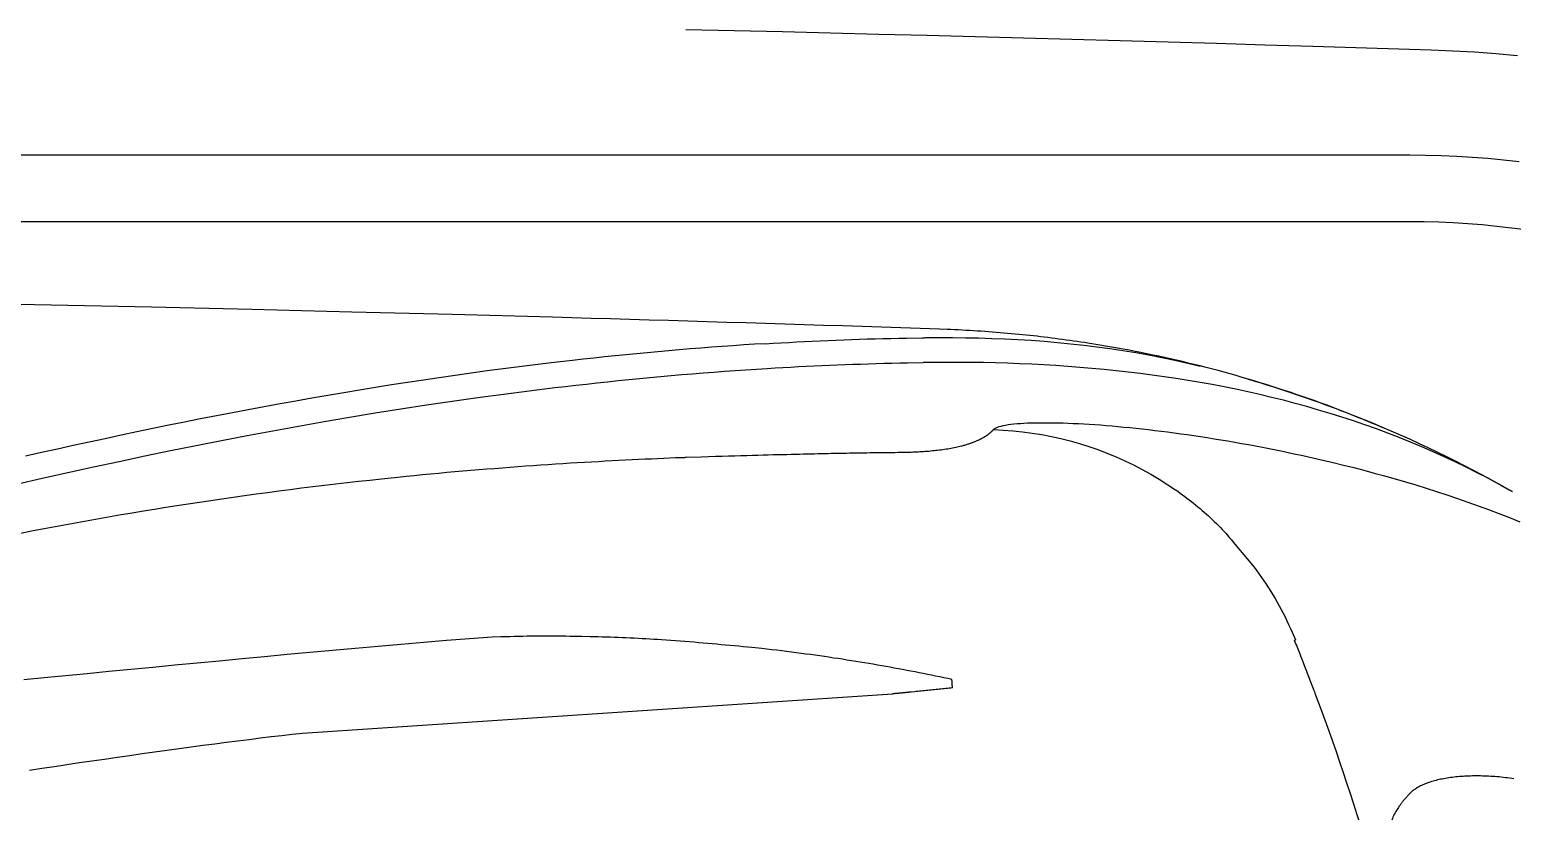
# Model space of a CAD drawing. Extents: x 528 to 612, y 649 to 778.
# Drawn here: x 584.67 to 601.43, y 726.12 to 734.95 of the extents above; entities that cross this region are included whole.
import ezdxf

# ---------------------------------------------------------------- set-up
doc = ezdxf.new("R2010")
doc.units = 0
doc.header["$MEASUREMENT"] = 0
doc.layers.add('1', color=4, linetype='Continuous')

# ---------------------------------------------------------------- blocks, each defined once
blk = doc.blocks.new('2010JETSETTER')
at = {"layer": '1', "color": 3, "linetype": 'Continuous'}
for p, q in [((72.055, 63.184), (12.058, 63.184)), ((71.111, 60.36), (71.115, 60.359)), ((70.758, 57.703), (70.753, 57.702)), ((70.763, 57.704), (70.758, 57.703))]:
    blk.add_line(p, q, dxfattribs=at)
at = {"layer": '1', "color": 4, "linetype": 'Continuous'}
blk.add_lwpolyline([(12, 65.108), (72.112, 65.108, -0.414214), (84.112, 53.108), (84.112, 12, -0.414214), (72.112, 0), (12, 0, -0.414214), (0, 12), (0, 53.108, -0.414214)], format="xyb", close=True, dxfattribs=at)
at = {"layer": '1', "color": 3, "linetype": 'Continuous'}
for points in [[(63.875, 64.606), (64.42, 64.593), (64.965, 64.58), (65.511, 64.566), (66.056, 64.553), (66.601, 64.539), (67.146, 64.524), (67.691, 64.509), (68.236, 64.495), (68.781, 64.479), (69.326, 64.464), (69.872, 64.448), (70.417, 64.431), (70.962, 64.415), (72.052, 64.381)], [(72.052, 64.381), (72.297, 64.373), (72.541, 64.364), (72.786, 64.351), (73.03, 64.333), (73.274, 64.309)], [(73.291, 63.109), (73.115, 63.129), (72.939, 63.146), (72.762, 63.159), (72.586, 63.17), (72.409, 63.178), (72.055, 63.184)], [(30.056, 62.434), (32.056, 62.434), (34.056, 62.434), (36.056, 62.434), (38.056, 62.434), (40.056, 62.434), (42.056, 62.434), (44.056, 62.434), (46.056, 62.434), (48.056, 62.434), (50.056, 62.434), (52.056, 62.434), (54.056, 62.434), (56.056, 62.434), (58.056, 62.434), (60.056, 62.434), (62.056, 62.434), (64.056, 62.434), (66.056, 62.434), (68.056, 62.434), (72.056, 62.434)], [(72.056, 62.434), (72.22, 62.433), (72.384, 62.429), (72.548, 62.422), (72.711, 62.412), (72.875, 62.399), (73.039, 62.383), (73.204, 62.364), (73.368, 62.342)], [(62.367, 61.352), (61.234, 61.382), (60.101, 61.411), (58.968, 61.438), (57.835, 61.464), (56.702, 61.487), (55.569, 61.509), (54.436, 61.53), (53.302, 61.548), (52.169, 61.565), (51.036, 61.579), (49.902, 61.592), (48.769, 61.604), (47.636, 61.613), (46.502, 61.621), (45.369, 61.627), (44.235, 61.631), (43.102, 61.634), (41.968, 61.635), (39.701, 61.631)], [(66.742, 61.216), (66.523, 61.224), (66.305, 61.231), (66.086, 61.238), (65.867, 61.246), (65.648, 61.253), (65.43, 61.26), (65.211, 61.267), (64.992, 61.274), (64.773, 61.281), (64.555, 61.287), (64.336, 61.294), (64.117, 61.301), (63.898, 61.307), (63.679, 61.314), (63.461, 61.32), (63.242, 61.327), (63.023, 61.333), (62.804, 61.339), (62.367, 61.352)], [(67.597, 61.161), (67.554, 61.165), (67.511, 61.169), (67.468, 61.173), (67.425, 61.177), (67.382, 61.18), (67.339, 61.183), (67.296, 61.187), (67.253, 61.19), (67.21, 61.193), (67.168, 61.196), (67.125, 61.198), (67.082, 61.201), (67.04, 61.203), (66.997, 61.205), (66.954, 61.208), (66.912, 61.21), (66.869, 61.212), (66.827, 61.213), (66.742, 61.216)], [(64.773, 61.053), (64.651, 61.046), (64.529, 61.038), (64.407, 61.029), (64.286, 61.021), (64.164, 61.012), (64.043, 61.002), (63.922, 60.993), (63.8, 60.983), (63.679, 60.972), (63.558, 60.962), (63.437, 60.951), (63.316, 60.939), (63.195, 60.928), (63.075, 60.916), (62.954, 60.903), (62.834, 60.891), (62.713, 60.877), (62.593, 60.864), (62.352, 60.836)], [(64.773, 61.053), (64.861, 61.058), (64.949, 61.064), (65.038, 61.068), (65.126, 61.073), (65.215, 61.078), (65.303, 61.082), (65.392, 61.086), (65.481, 61.09), (65.569, 61.094), (65.658, 61.097), (65.747, 61.1), (65.836, 61.103), (65.924, 61.106), (66.013, 61.109), (66.102, 61.111), (66.191, 61.113), (66.28, 61.115), (66.369, 61.117), (66.547, 61.12)], [(66.547, 61.12), (66.557, 61.12), (66.566, 61.12), (66.576, 61.12), (66.585, 61.121), (66.595, 61.121), (66.605, 61.121), (66.614, 61.121), (66.624, 61.121), (66.633, 61.121), (66.643, 61.121), (66.653, 61.121), (66.662, 61.121), (66.672, 61.121), (66.681, 61.121), (66.691, 61.121), (66.7, 61.122), (66.71, 61.122), (66.72, 61.122), (66.739, 61.122)], [(66.739, 61.122), (66.887, 61.122), (67.035, 61.12), (67.183, 61.118), (67.331, 61.113), (67.48, 61.107), (67.628, 61.1), (67.777, 61.091), (67.925, 61.08), (68.074, 61.067), (68.222, 61.053), (68.371, 61.037), (68.519, 61.018), (68.666, 60.998), (68.814, 60.976), (68.961, 60.952), (69.108, 60.926), (69.255, 60.898), (69.401, 60.867), (69.691, 60.8)], [(68.419, 61.058), (68.378, 61.065), (68.337, 61.071), (68.296, 61.077), (68.254, 61.083), (68.213, 61.089), (68.172, 61.094), (68.131, 61.1), (68.089, 61.105), (68.048, 61.111), (68.007, 61.116), (67.966, 61.121), (67.925, 61.126), (67.884, 61.131), (67.843, 61.136), (67.802, 61.14), (67.761, 61.145), (67.72, 61.149), (67.679, 61.153), (67.597, 61.161)], [(69.753, 60.784), (69.686, 60.801), (69.619, 60.817), (69.552, 60.834), (69.486, 60.85), (69.419, 60.865), (69.352, 60.881), (69.285, 60.895), (69.218, 60.91), (69.152, 60.924), (69.085, 60.938), (69.018, 60.952), (68.951, 60.965), (68.885, 60.978), (68.818, 60.99), (68.752, 61.002), (68.685, 61.014), (68.619, 61.026), (68.552, 61.037), (68.419, 61.058)], [(62.352, 60.836), (62.171, 60.814), (61.991, 60.792), (61.81, 60.769), (61.629, 60.745), (61.449, 60.72), (61.269, 60.694), (61.088, 60.668), (60.908, 60.642), (60.728, 60.614), (60.548, 60.586), (60.368, 60.558), (60.188, 60.528), (60.008, 60.498), (59.828, 60.468), (59.648, 60.437), (59.468, 60.405), (59.289, 60.373), (59.109, 60.34), (58.929, 60.306), (58.749, 60.272), (58.57, 60.237), (58.39, 60.202), (58.21, 60.166), (58.031, 60.13), (57.851, 60.093), (57.671, 60.056), (57.491, 60.018), (57.312, 59.979), (57.132, 59.94), (56.952, 59.901), (56.772, 59.861), (56.592, 59.821), (56.412, 59.78)], [(64.795, 60.774), (64.883, 60.779), (64.971, 60.784), (65.059, 60.789), (65.146, 60.794), (65.234, 60.798), (65.322, 60.802), (65.41, 60.806), (65.498, 60.81), (65.586, 60.814), (65.674, 60.817), (65.762, 60.82), (65.85, 60.823), (65.938, 60.826), (66.026, 60.829), (66.115, 60.831), (66.203, 60.833), (66.291, 60.835), (66.379, 60.837), (66.556, 60.84)], [(73.181, 59.398), (73.061, 59.466), (72.94, 59.531), (72.817, 59.594), (72.694, 59.656), (72.57, 59.716), (72.445, 59.775), (72.319, 59.831), (72.192, 59.886), (72.065, 59.94), (71.937, 59.991), (71.808, 60.041), (71.679, 60.089), (71.549, 60.135), (71.419, 60.18), (71.288, 60.223), (71.157, 60.264), (71.025, 60.303), (70.893, 60.341), (70.76, 60.378), (70.627, 60.413), (70.493, 60.446), (70.36, 60.478), (70.225, 60.508), (70.091, 60.537), (69.957, 60.564), (69.822, 60.59), (69.687, 60.614), (69.551, 60.637), (69.416, 60.659), (69.28, 60.679), (69.145, 60.698), (69.009, 60.715), (68.873, 60.732), (68.737, 60.747), (68.601, 60.761), (68.464, 60.774), (68.328, 60.785), (68.192, 60.796), (68.055, 60.805), (67.919, 60.813), (67.783, 60.82), (67.646, 60.826), (67.51, 60.831), (67.374, 60.835), (67.237, 60.839), (67.101, 60.841), (66.965, 60.842), (66.828, 60.842), (66.556, 60.84)], [(62.393, 60.556), (62.512, 60.57), (62.631, 60.584), (62.75, 60.597), (62.87, 60.61), (62.989, 60.623), (63.109, 60.635), (63.229, 60.648), (63.349, 60.659), (63.469, 60.671), (63.589, 60.682), (63.709, 60.693), (63.829, 60.703), (63.95, 60.713), (64.07, 60.723), (64.191, 60.732), (64.312, 60.741), (64.432, 60.75), (64.553, 60.758), (64.795, 60.774)], [(69.691, 60.8), (69.691, 60.8), (69.691, 60.8), (69.691, 60.8), (69.691, 60.8), (69.691, 60.8), (69.691, 60.8), (69.691, 60.8), (69.691, 60.8), (69.691, 60.8), (69.691, 60.8), (69.691, 60.8), (69.691, 60.8), (69.691, 60.8), (69.691, 60.8), (69.691, 60.8), (69.691, 60.8), (69.691, 60.8), (69.691, 60.8), (69.691, 60.8)], [(71.111, 60.36), (71.044, 60.385), (70.976, 60.409), (70.908, 60.433), (70.841, 60.457), (70.773, 60.48), (70.705, 60.503), (70.637, 60.525), (70.569, 60.547), (70.501, 60.569), (70.433, 60.59), (70.365, 60.611), (70.297, 60.632), (70.229, 60.652), (70.161, 60.672), (70.093, 60.692), (70.025, 60.711), (69.957, 60.73), (69.889, 60.748), (69.753, 60.784)], [(56.311, 59.466), (56.601, 59.532), (56.891, 59.597), (57.181, 59.661), (57.471, 59.723), (57.76, 59.785), (58.05, 59.844), (58.339, 59.903), (58.628, 59.96), (58.918, 60.015), (59.207, 60.069), (59.496, 60.122), (59.785, 60.173), (60.075, 60.222), (60.364, 60.27), (60.654, 60.316), (60.943, 60.36), (61.233, 60.403), (61.522, 60.444), (61.812, 60.483), (62.393, 60.556)], [(70.227, 60.653), (70.272, 60.64), (70.317, 60.626), (70.361, 60.613), (70.406, 60.599), (70.451, 60.585), (70.495, 60.571), (70.54, 60.557), (70.584, 60.542), (70.629, 60.528), (70.673, 60.513), (70.718, 60.498), (70.762, 60.484), (70.806, 60.468), (70.85, 60.453), (70.895, 60.438), (70.939, 60.422), (70.983, 60.407), (71.027, 60.391), (71.115, 60.359)], [(73.181, 59.398), (73.081, 59.455), (72.979, 59.511), (72.878, 59.566), (72.776, 59.62), (72.674, 59.673), (72.571, 59.725), (72.469, 59.776), (72.366, 59.827), (72.262, 59.876), (72.159, 59.925), (72.055, 59.973), (71.951, 60.019), (71.847, 60.065), (71.742, 60.11), (71.637, 60.154), (71.532, 60.197), (71.427, 60.239), (71.322, 60.28), (71.111, 60.36)], [(71.115, 60.359), (71.147, 60.347), (71.179, 60.335), (71.211, 60.323), (71.242, 60.311), (71.274, 60.299), (71.306, 60.287), (71.338, 60.274), (71.369, 60.262), (71.401, 60.249), (71.433, 60.237), (71.464, 60.224), (71.496, 60.212), (71.528, 60.199), (71.559, 60.186), (71.591, 60.173), (71.622, 60.16), (71.654, 60.147), (71.685, 60.134), (71.748, 60.107)], [(67.35, 60.081), (67.358, 60.089), (67.368, 60.096), (67.382, 60.103), (67.398, 60.11), (67.416, 60.116), (67.437, 60.122), (67.461, 60.128), (67.487, 60.133), (67.516, 60.138), (67.547, 60.142), (67.581, 60.146), (67.617, 60.149), (67.655, 60.152), (67.695, 60.155), (67.737, 60.157), (67.781, 60.158), (67.827, 60.16), (67.875, 60.16), (67.924, 60.16), (67.975, 60.16), (68.028, 60.16), (68.082, 60.158), (68.137, 60.157), (68.194, 60.155), (68.252, 60.152), (68.312, 60.15), (68.372, 60.146), (68.434, 60.142), (68.496, 60.138), (68.56, 60.134), (68.625, 60.129), (68.691, 60.123), (68.757, 60.117), (68.825, 60.111), (68.893, 60.104), (68.962, 60.097), (69.032, 60.09), (69.103, 60.082), (69.174, 60.073), (69.246, 60.064), (69.319, 60.055), (69.393, 60.046), (69.467, 60.035), (69.541, 60.025), (69.616, 60.014), (69.692, 60.003), (69.768, 59.991), (69.845, 59.979), (69.922, 59.966), (69.999, 59.953), (70.077, 59.94), (70.156, 59.926), (70.234, 59.912), (70.393, 59.882)], [(67.35, 60.081), (67.46, 60.076), (67.57, 60.068), (67.68, 60.057), (67.789, 60.042), (67.897, 60.025), (68.005, 60.004), (68.112, 59.98), (68.218, 59.954), (68.324, 59.924), (68.428, 59.891), (68.532, 59.855), (68.634, 59.816), (68.736, 59.774), (68.836, 59.73), (68.935, 59.682), (69.032, 59.632), (69.129, 59.578), (69.223, 59.522), (69.408, 59.401)], [(70.393, 59.882), (70.505, 59.86), (70.618, 59.837), (70.732, 59.813), (70.846, 59.789), (70.96, 59.763), (71.075, 59.737), (71.19, 59.709), (71.306, 59.681), (71.422, 59.652), (71.538, 59.622), (71.655, 59.59), (71.772, 59.558), (71.889, 59.525), (72.006, 59.491), (72.124, 59.456), (72.241, 59.42), (72.359, 59.382), (72.476, 59.344), (72.594, 59.304), (72.711, 59.263), (72.829, 59.221), (72.947, 59.178), (73.064, 59.133), (73.182, 59.087), (73.299, 59.04)], [(63.878, 59.765), (63.872, 59.765), (63.866, 59.765), (63.86, 59.764), (63.855, 59.764), (63.849, 59.764), (63.843, 59.764), (63.837, 59.764), (63.831, 59.763), (63.825, 59.763), (63.819, 59.763), (63.812, 59.763), (63.806, 59.762), (63.8, 59.762), (63.794, 59.762), (63.788, 59.762), (63.782, 59.761), (63.776, 59.761), (63.77, 59.761), (63.758, 59.761)], [(69.411, 59.4), (69.437, 59.382), (69.462, 59.363), (69.488, 59.345), (69.513, 59.326), (69.538, 59.307), (69.563, 59.288), (69.588, 59.268), (69.613, 59.249), (69.637, 59.229), (69.662, 59.209), (69.686, 59.189), (69.71, 59.168), (69.733, 59.148), (69.757, 59.127), (69.78, 59.106), (69.803, 59.084), (69.826, 59.063), (69.848, 59.041), (69.871, 59.019), (69.893, 58.997), (69.915, 58.974), (69.936, 58.952), (69.957, 58.929), (69.979, 58.906), (69.999, 58.882), (70.02, 58.859), (70.04, 58.835), (70.06, 58.811), (70.297, 58.525)], [(73.215, 59.379), (73.214, 59.38), (73.212, 59.381), (73.21, 59.382), (73.209, 59.383), (73.207, 59.384), (73.205, 59.385), (73.204, 59.386), (73.202, 59.387), (73.2, 59.388), (73.198, 59.389), (73.197, 59.39), (73.195, 59.391), (73.193, 59.392), (73.192, 59.393), (73.19, 59.394), (73.188, 59.395), (73.187, 59.396), (73.185, 59.397), (73.181, 59.398)], [(70.297, 58.525), (70.326, 58.487), (70.354, 58.449), (70.381, 58.411), (70.408, 58.372), (70.434, 58.333), (70.46, 58.293), (70.485, 58.253), (70.51, 58.213), (70.534, 58.172), (70.557, 58.131), (70.58, 58.09), (70.603, 58.048), (70.625, 58.006), (70.646, 57.964), (70.667, 57.921), (70.687, 57.878), (70.707, 57.835), (70.726, 57.791), (70.763, 57.704)], [(61.686, 57.736), (61.428, 57.716), (61.17, 57.696), (60.912, 57.675), (60.654, 57.653), (60.397, 57.631), (60.139, 57.608), (59.882, 57.585), (59.625, 57.562), (59.369, 57.538), (59.114, 57.514), (58.859, 57.49), (58.605, 57.466), (58.353, 57.442), (58.101, 57.418), (57.851, 57.394), (57.603, 57.37), (57.355, 57.346), (57.11, 57.322), (56.624, 57.276)], [(62.66, 57.743), (62.612, 57.744), (62.565, 57.744), (62.517, 57.745), (62.469, 57.745), (62.421, 57.746), (62.373, 57.746), (62.324, 57.746), (62.276, 57.746), (62.227, 57.746), (62.179, 57.746), (62.13, 57.745), (62.081, 57.745), (62.032, 57.744), (61.983, 57.743), (61.934, 57.742), (61.884, 57.741), (61.835, 57.74), (61.785, 57.739), (61.686, 57.736)], [(62.699, 57.742), (62.698, 57.742), (62.698, 57.742), (62.697, 57.742), (62.696, 57.742), (62.695, 57.742), (62.695, 57.742), (62.694, 57.742), (62.693, 57.742), (62.693, 57.742), (62.692, 57.742), (62.691, 57.743), (62.69, 57.743), (62.69, 57.743), (62.689, 57.743), (62.688, 57.743), (62.688, 57.743), (62.687, 57.743), (62.686, 57.743), (62.686, 57.743), (62.685, 57.743), (62.684, 57.743), (62.683, 57.743), (62.683, 57.743), (62.682, 57.743), (62.681, 57.743), (62.681, 57.743), (62.68, 57.743), (62.679, 57.743), (62.678, 57.743), (62.678, 57.743), (62.677, 57.743), (62.676, 57.743), (62.676, 57.743), (62.675, 57.743), (62.674, 57.743), (62.674, 57.743), (62.673, 57.743), (62.672, 57.743), (62.671, 57.743), (62.671, 57.743), (62.67, 57.743), (62.669, 57.743), (62.669, 57.743), (62.668, 57.743), (62.667, 57.743), (62.666, 57.743), (62.666, 57.743), (62.665, 57.743), (62.664, 57.743), (62.664, 57.743), (62.663, 57.743), (62.662, 57.743), (62.661, 57.743), (62.66, 57.743)], [(63.599, 57.706), (63.555, 57.709), (63.512, 57.711), (63.468, 57.714), (63.424, 57.716), (63.379, 57.718), (63.335, 57.721), (63.291, 57.723), (63.246, 57.725), (63.201, 57.727), (63.156, 57.729), (63.111, 57.731), (63.066, 57.732), (63.021, 57.734), (62.975, 57.735), (62.929, 57.737), (62.884, 57.738), (62.838, 57.739), (62.792, 57.74), (62.699, 57.742)], [(64.62, 57.619), (64.572, 57.623), (64.523, 57.627), (64.473, 57.632), (64.424, 57.636), (64.374, 57.641), (64.324, 57.645), (64.274, 57.65), (64.223, 57.655), (64.173, 57.659), (64.122, 57.664), (64.07, 57.669), (64.019, 57.673), (63.967, 57.678), (63.915, 57.682), (63.863, 57.687), (63.811, 57.691), (63.758, 57.695), (63.705, 57.699), (63.599, 57.706)], [(70.753, 57.702), (70.753, 57.702), (70.753, 57.702), (70.753, 57.702), (70.753, 57.702), (70.753, 57.701), (70.754, 57.701), (70.754, 57.701), (70.754, 57.701), (70.754, 57.7), (70.754, 57.7), (70.754, 57.7), (70.754, 57.7), (70.754, 57.7), (70.754, 57.699), (70.754, 57.699), (70.754, 57.699), (70.754, 57.699), (70.755, 57.699), (70.755, 57.698)], [(70.909, 57.307), (70.901, 57.326), (70.894, 57.346), (70.886, 57.366), (70.879, 57.385), (70.871, 57.405), (70.863, 57.424), (70.856, 57.444), (70.848, 57.463), (70.84, 57.483), (70.833, 57.503), (70.825, 57.522), (70.817, 57.542), (70.809, 57.561), (70.802, 57.581), (70.794, 57.6), (70.786, 57.62), (70.778, 57.64), (70.77, 57.659), (70.755, 57.698)], [(66.881, 57.257), (66.835, 57.267), (66.789, 57.277), (66.743, 57.286), (66.697, 57.296), (66.65, 57.305), (66.604, 57.315), (66.558, 57.324), (66.511, 57.333), (66.465, 57.342), (66.418, 57.351), (66.371, 57.36), (66.324, 57.369), (66.278, 57.378), (66.23, 57.386), (66.183, 57.395), (66.136, 57.403), (66.088, 57.412), (66.04, 57.42), (65.991, 57.429), (65.943, 57.437), (65.894, 57.445), (65.845, 57.453), (65.795, 57.461), (65.745, 57.469), (65.695, 57.477), (65.645, 57.485), (65.594, 57.493), (65.543, 57.5), (65.492, 57.508), (65.44, 57.516), (65.388, 57.523), (65.335, 57.531), (65.282, 57.538), (65.229, 57.545), (65.176, 57.552), (65.122, 57.559), (65.068, 57.567), (65.013, 57.573), (64.958, 57.58), (64.903, 57.587), (64.847, 57.594), (64.791, 57.6), (64.734, 57.607), (64.62, 57.619)], [(56.624, 57.276), (56.394, 57.254)], [(66.889, 57.162), (66.888, 57.166), (66.888, 57.171), (66.887, 57.176), (66.887, 57.181), (66.886, 57.185), (66.886, 57.19), (66.885, 57.195), (66.885, 57.199), (66.885, 57.204), (66.884, 57.209), (66.884, 57.213), (66.884, 57.218), (66.884, 57.223), (66.883, 57.228), (66.883, 57.232), (66.883, 57.237), (66.883, 57.242), (66.882, 57.247), (66.881, 57.257)], [(71.059, 56.909), (71.051, 56.929), (71.044, 56.949), (71.036, 56.969), (71.029, 56.989), (71.022, 57.008), (71.014, 57.028), (71.007, 57.048), (70.999, 57.068), (70.992, 57.088), (70.985, 57.108), (70.977, 57.128), (70.97, 57.148), (70.962, 57.168), (70.954, 57.188), (70.947, 57.207), (70.939, 57.227), (70.932, 57.247), (70.924, 57.267), (70.909, 57.307)], [(71.81, 54.528), (71.778, 54.649), (71.745, 54.77), (71.712, 54.89), (71.677, 55.01), (71.643, 55.13), (71.608, 55.25), (71.572, 55.37), (71.536, 55.489), (71.499, 55.609), (71.462, 55.728), (71.424, 55.847), (71.385, 55.965), (71.346, 56.084), (71.307, 56.202), (71.267, 56.321), (71.226, 56.439), (71.185, 56.556), (71.144, 56.674), (71.059, 56.909)], [(73.233, 56.133), (73.209, 56.137), (73.184, 56.14), (73.16, 56.144), (73.136, 56.147), (73.112, 56.15), (73.089, 56.152), (73.065, 56.155), (73.041, 56.157), (73.018, 56.159), (72.994, 56.16), (72.971, 56.162), (72.947, 56.163), (72.924, 56.164), (72.901, 56.165), (72.879, 56.166), (72.856, 56.167), (72.833, 56.167), (72.811, 56.167), (72.789, 56.167), (72.766, 56.167), (72.744, 56.166), (72.723, 56.165), (72.701, 56.164), (72.68, 56.163), (72.658, 56.162), (72.638, 56.161), (72.617, 56.159), (72.596, 56.157), (72.576, 56.155), (72.556, 56.153), (72.536, 56.151), (72.517, 56.148), (72.498, 56.145), (72.479, 56.142), (72.46, 56.139), (72.441, 56.136), (72.423, 56.132), (72.405, 56.129), (72.387, 56.125), (72.37, 56.121), (72.353, 56.116), (72.336, 56.112), (72.319, 56.107), (72.303, 56.103), (72.288, 56.098), (72.272, 56.093), (72.242, 56.082)], [(72.242, 56.082), (72.229, 56.076), (72.216, 56.071), (72.203, 56.065), (72.19, 56.059), (72.178, 56.054), (72.166, 56.048), (72.155, 56.041), (72.144, 56.035), (72.133, 56.029), (72.123, 56.022), (72.112, 56.015), (72.103, 56.008), (72.093, 56.001), (72.084, 55.994), (72.076, 55.987), (72.067, 55.98), (72.059, 55.972), (72.051, 55.965), (72.037, 55.949)], [(71.92, 55.8), (71.909, 55.783), (71.899, 55.766), (71.89, 55.749), (71.881, 55.733), (71.873, 55.716), (71.866, 55.7), (71.86, 55.684), (71.854, 55.668), (71.848, 55.652), (71.843, 55.637), (71.839, 55.621), (71.835, 55.606), (71.832, 55.591), (71.829, 55.576), (71.826, 55.561), (71.824, 55.546), (71.822, 55.531), (71.821, 55.516), (71.819, 55.488)], [(72.037, 55.949), (72.033, 55.945), (72.029, 55.94), (72.025, 55.936), (72.022, 55.932), (72.018, 55.927), (72.014, 55.923), (72.01, 55.918), (72.006, 55.913), (72.002, 55.909), (71.998, 55.904), (71.994, 55.899), (71.99, 55.894), (71.986, 55.889), (71.982, 55.885), (71.978, 55.88), (71.974, 55.875), (71.97, 55.869), (71.966, 55.864), (71.962, 55.859), (71.958, 55.854), (71.954, 55.849), (71.95, 55.844), (71.946, 55.838), (71.942, 55.833), (71.938, 55.828), (71.934, 55.822), (71.931, 55.817), (71.927, 55.811), (71.92, 55.8)]]:
    blk.add_lwpolyline(points, dxfattribs=at)
at = {"layer": '1', "color": 2, "linetype": 'Continuous'}
for points in [[(66.988, 59.895), (66.998, 59.898), (67.008, 59.901), (67.017, 59.904), (67.027, 59.907), (67.037, 59.91), (67.046, 59.913), (67.055, 59.916), (67.064, 59.919), (67.073, 59.922), (67.082, 59.925), (67.09, 59.928), (67.099, 59.931), (67.107, 59.934), (67.115, 59.937), (67.123, 59.94), (67.131, 59.943), (67.138, 59.946), (67.146, 59.949), (67.153, 59.952), (67.16, 59.955), (67.167, 59.958), (67.174, 59.961), (67.181, 59.964), (67.188, 59.967), (67.194, 59.97), (67.201, 59.974), (67.207, 59.977), (67.213, 59.98), (67.219, 59.983), (67.225, 59.986), (67.231, 59.989), (67.236, 59.992), (67.242, 59.995), (67.247, 59.998), (67.253, 60.002), (67.258, 60.005), (67.263, 60.008), (67.268, 60.011), (67.273, 60.014), (67.277, 60.017), (67.282, 60.02), (67.286, 60.024), (67.291, 60.027), (67.295, 60.03), (67.299, 60.033), (67.303, 60.036), (67.307, 60.04), (67.311, 60.043), (67.315, 60.046), (67.318, 60.049), (67.322, 60.052), (67.325, 60.055), (67.329, 60.059), (67.332, 60.062), (67.335, 60.065), (67.338, 60.068), (67.341, 60.071), (67.344, 60.075), (67.35, 60.081)], [(66.988, 59.895), (66.972, 59.89), (66.957, 59.886), (66.94, 59.882), (66.924, 59.879), (66.907, 59.875), (66.889, 59.871), (66.872, 59.868), (66.854, 59.865), (66.835, 59.862), (66.817, 59.859), (66.798, 59.856), (66.779, 59.853), (66.759, 59.851), (66.74, 59.848), (66.72, 59.846), (66.7, 59.844), (66.681, 59.842), (66.661, 59.84), (66.64, 59.838), (66.62, 59.836), (66.6, 59.834), (66.58, 59.833), (66.56, 59.831), (66.539, 59.83), (66.519, 59.829), (66.499, 59.828), (66.479, 59.827), (66.459, 59.826), (66.44, 59.825), (66.42, 59.824), (66.401, 59.823), (66.381, 59.823), (66.362, 59.822), (66.344, 59.822), (66.325, 59.821), (66.307, 59.821), (66.289, 59.821), (66.272, 59.821), (66.238, 59.82)], [(63.758, 59.761), (63.691, 59.758), (63.624, 59.755), (63.555, 59.752), (63.485, 59.749), (63.413, 59.746), (63.341, 59.743), (63.268, 59.739), (63.193, 59.735), (63.118, 59.732), (63.041, 59.728), (62.964, 59.724), (62.886, 59.719), (62.807, 59.715), (62.728, 59.71), (62.648, 59.706), (62.566, 59.701), (62.484, 59.695), (62.401, 59.69), (62.317, 59.684), (62.233, 59.679), (62.148, 59.673), (62.062, 59.667), (61.975, 59.66), (61.888, 59.654), (61.801, 59.647), (61.712, 59.64), (61.623, 59.633), (61.534, 59.626), (61.445, 59.618), (61.354, 59.611), (61.264, 59.603), (61.173, 59.595), (61.082, 59.586), (60.99, 59.578), (60.898, 59.569), (60.805, 59.56), (60.712, 59.551), (60.619, 59.541), (60.433, 59.522)], [(66.238, 59.82), (66.2, 59.82), (66.162, 59.82), (66.126, 59.82), (66.09, 59.819), (66.054, 59.819), (66.02, 59.819), (65.985, 59.818), (65.952, 59.818), (65.919, 59.817), (65.886, 59.817), (65.853, 59.816), (65.82, 59.816), (65.788, 59.815), (65.756, 59.814), (65.723, 59.814), (65.69, 59.813), (65.656, 59.812), (65.622, 59.812), (65.588, 59.811), (65.553, 59.81), (65.517, 59.81), (65.481, 59.809), (65.444, 59.808), (65.406, 59.807), (65.367, 59.806), (65.327, 59.805), (65.287, 59.804), (65.245, 59.803), (65.202, 59.803), (65.158, 59.802), (65.112, 59.801), (65.065, 59.799), (65.016, 59.798), (64.966, 59.797), (64.914, 59.796), (64.861, 59.795), (64.805, 59.793), (64.747, 59.792), (64.688, 59.79), (64.626, 59.789), (64.562, 59.787), (64.496, 59.785), (64.428, 59.783), (64.357, 59.781), (64.284, 59.779), (64.208, 59.777), (64.129, 59.774), (64.048, 59.771), (63.878, 59.765)], [(60.433, 59.522), (60.304, 59.508), (60.175, 59.494), (60.047, 59.48), (59.918, 59.465), (59.789, 59.449), (59.66, 59.434), (59.532, 59.418), (59.403, 59.402), (59.274, 59.385), (59.145, 59.368), (59.017, 59.351), (58.888, 59.333), (58.76, 59.315), (58.632, 59.296), (58.505, 59.278), (58.377, 59.259), (58.25, 59.239), (58.123, 59.22), (57.996, 59.2), (57.87, 59.179), (57.744, 59.159), (57.618, 59.138), (57.492, 59.117), (57.367, 59.095), (57.243, 59.073), (57.118, 59.051), (56.994, 59.029), (56.87, 59.006), (56.624, 58.96)], [(56.624, 58.96), (56.481, 58.933), (56.338, 58.905), (56.195, 58.877), (56.052, 58.848), (55.91, 58.819), (55.768, 58.789), (55.627, 58.76), (55.485, 58.729), (55.344, 58.698), (55.203, 58.667), (55.062, 58.636), (54.922, 58.604), (54.782, 58.571), (54.642, 58.539), (54.503, 58.505), (54.364, 58.472), (54.225, 58.438), (54.086, 58.404), (53.81, 58.334)], [(66.889, 57.162), (66.87, 57.16), (66.852, 57.158), (66.833, 57.156), (66.814, 57.154), (66.795, 57.152), (66.777, 57.15), (66.758, 57.148), (66.739, 57.147), (66.721, 57.145), (66.702, 57.143), (66.683, 57.141), (66.665, 57.139), (66.646, 57.137), (66.627, 57.135), (66.609, 57.133), (66.59, 57.132), (66.571, 57.13), (66.553, 57.128), (66.534, 57.126), (66.515, 57.124), (66.497, 57.122), (66.478, 57.12), (66.46, 57.119), (66.422, 57.115)], [(56.457, 56.232), (56.597, 56.254), (56.738, 56.275), (56.879, 56.296), (57.021, 56.317), (57.162, 56.337), (57.304, 56.358), (57.447, 56.379), (57.589, 56.399), (57.73, 56.419), (57.87, 56.439), (58.009, 56.458), (58.147, 56.477), (58.283, 56.495), (58.417, 56.513), (58.55, 56.531), (58.681, 56.548), (58.81, 56.564), (58.938, 56.58), (59.063, 56.596), (59.186, 56.611), (59.307, 56.625), (59.426, 56.639), (59.542, 56.652), (66.21, 57.094)]]:
    blk.add_lwpolyline(points, dxfattribs=at)
blk.add_lwpolyline([(66.422, 57.115), (66.414, 57.114, 0.000245), (66.405, 57.113, 0.00032), (66.396, 57.112, 0.000246), (66.387, 57.111, 0.000008), (66.378, 57.111, -0.00007), (66.37, 57.11, -0.00001), (66.361, 57.109, 0.00001), (66.352, 57.108, -0.000005), (66.343, 57.107, -0.00001), (66.334, 57.106, -0.000006), (66.326, 57.105, -0.000005), (66.317, 57.104, -0.000006), (66.308, 57.104, -0.000006), (66.299, 57.103, -0.000006), (66.29, 57.102, -0.000006), (66.282, 57.101, -0.000006), (66.273, 57.1, -0.000006), (66.264, 57.099, -0.000006), (66.255, 57.098, -0.000006), (66.246, 57.098, -0.000006), (66.238, 57.097, -0.000006), (66.229, 57.096, -0.000005), (66.22, 57.095, -0.000005), (66.211, 57.094, -0.000001), (66.21, 57.094, -0.000005)], format="xyb", dxfattribs=at)

msp = doc.modelspace()

# ---------------------------------------------------------------- block references
at = {"layer": '1'}
msp.add_blockref('2010JETSETTER', (528.213, 670.352), dxfattribs=at)

doc.saveas('drawing.dxf')
